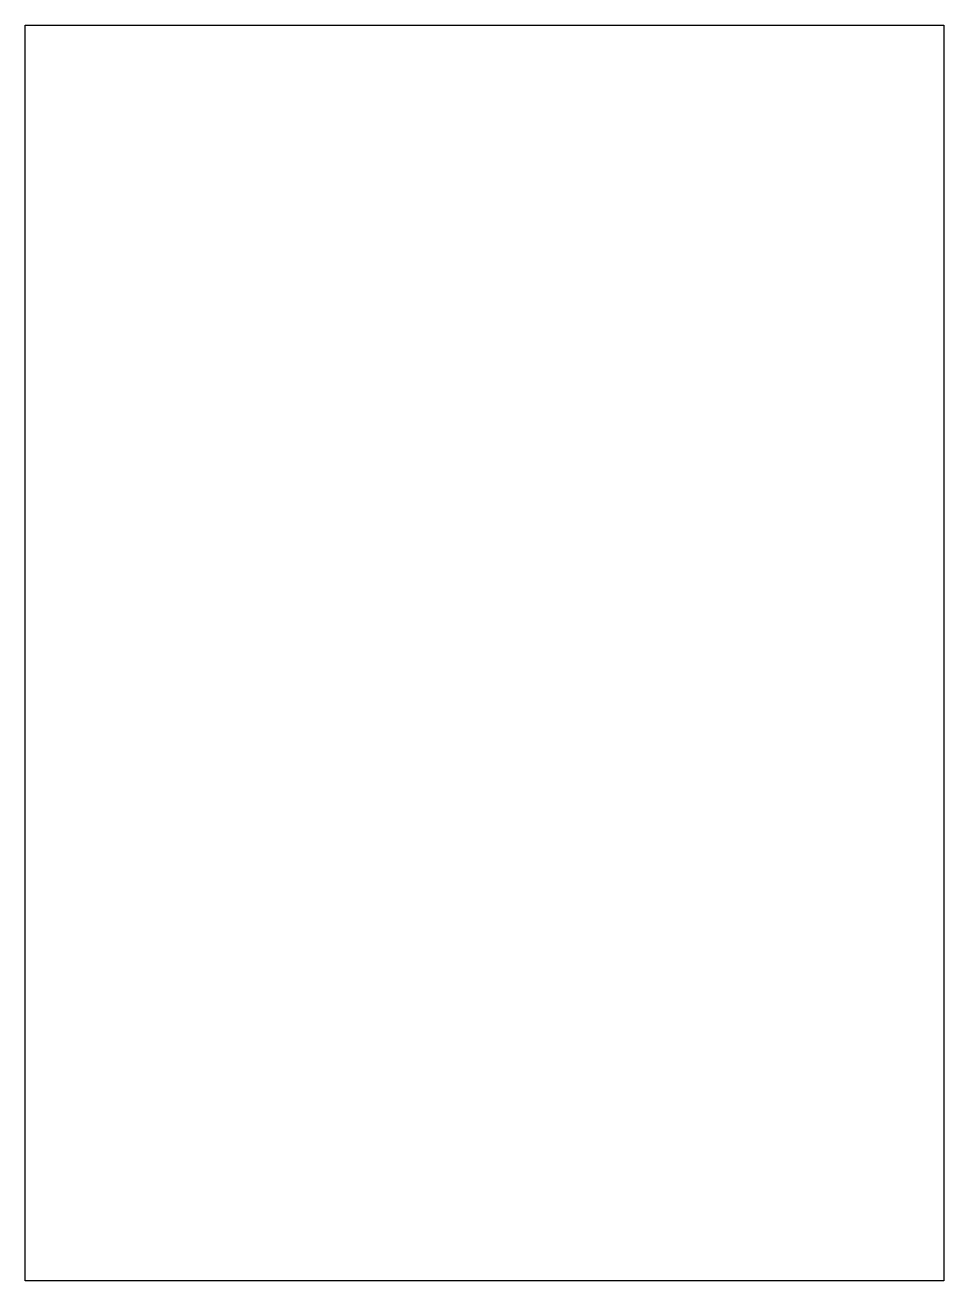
# Model space of a CAD drawing. Header units: centimetres. Extents: x -1.04 to 5.83, y -2.49 to 6.9.
import ezdxf

# ---------------------------------------------------------------- set-up
doc = ezdxf.new("R2010")
doc.units = ezdxf.units.CM
doc.header["$MEASUREMENT"] = 0
doc.layers.add('Layer 1', color=7, linetype='Continuous')

msp = doc.modelspace()

# ---------------------------------------------------------------- linework, layer by layer
at = {"layer": 'Layer 1', "color": 14, "lineweight": 25}
msp.add_open_spline([(-1.03861, 6.903), (-1.03861, 6.903), (-1.03861, -2.48581), (-1.03861, -2.48581), (-1.03861, -2.48581), (-1.03861, -2.48581), (5.83159, -2.48581), (5.83159, -2.48581), (5.83159, -2.48581), (5.83159, -2.48581), (5.83159, 6.903), (5.83159, 6.903), (5.83159, 6.903), (5.83159, 6.903), (-1.03861, 6.903), (-1.03861, 6.903)], degree=3, knots=[0, 0, 0, 0, 0.2, 0.2, 0.2, 0.2, 0.4, 0.4, 0.4, 0.4, 0.6, 0.6, 0.6, 0.6, 1, 1, 1, 1], dxfattribs=at)

doc.saveas('drawing.dxf')
